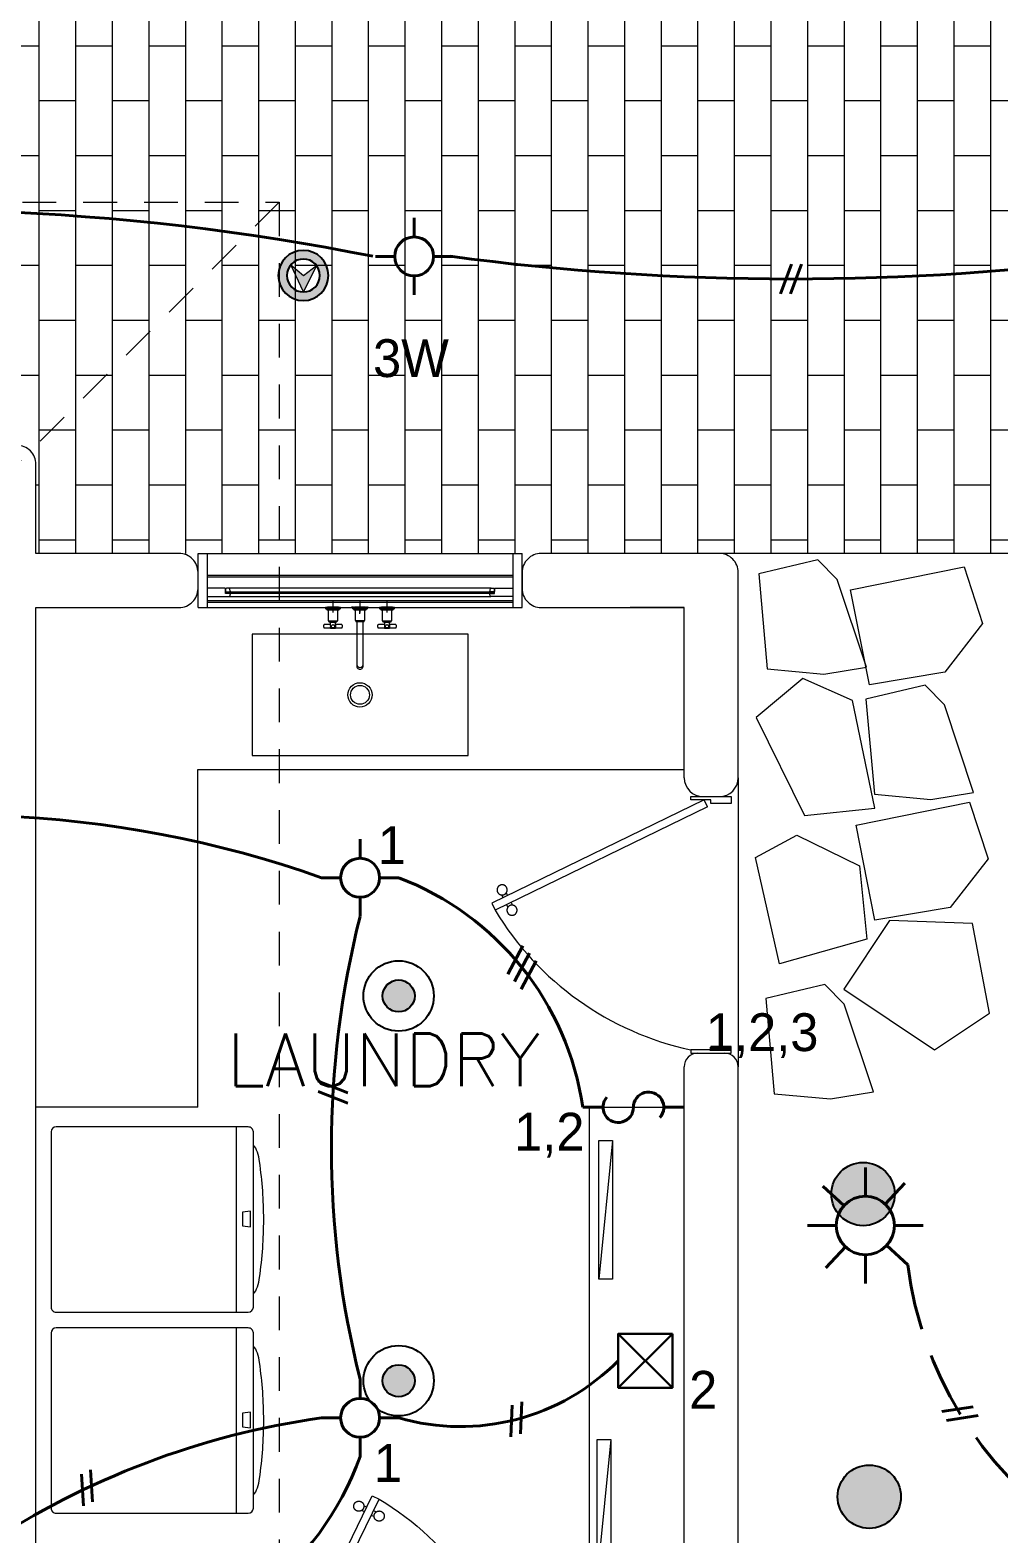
# Model space of a CAD drawing. Header units: metres. Extents: x 14 to 2416, y -346 to 476.
# Drawn here: x 35.93 to 39.52, y -88.26 to -82.69 of the extents above; entities that cross this region are included whole.
import ezdxf

# ---------------------------------------------------------------- set-up
doc = ezdxf.new("R2010")
doc.units = ezdxf.units.M
for name, pattern in [('0', [0]), ('CENTER2', [28.575, 19.05, -3.175, 3.175, -3.175]), ('CONTINUA', [0]), ('Dash Style-2', [0.694425, 0.48607, -0.208355]), ('HIDDEN2', [0.1875, 0.125, -0.0625])]:
    doc.linetypes.add(name, pattern=pattern)
doc.layers.get('0').update_dxf_attribs({"linetype": '0', "lineweight": 20})
for name, color, linetype, lineweight in [('A-ANNO-TEXT', 20, 'Continuous', 13), ('A-DOOR', 35, 'Continuous', 5), ('A-WALL', 250, 'Continuous', 20), ('baños', 251, 'Continuous', 0), ('calle', 254, 'Continuous', 0), ('cristales', 131, 'Continuous', 0), ('E Registro Electrico', 36, 'Continuous', 30), ('E Salida Interruptores', 22, 'Continuous', 40), ('E Salida Luces', 22, 'Continuous', 40), ('E Tuberia Emp Losa', 22, 'Continuous', 40), ('E Tuberia Emp Piso', 24, 'Dash Style-2', 40), ('MAVA', 1, 'Continuous', 15), ('MAVA -LUMINARIAS', 1, 'Continuous', 18), ('MOB FIJOS', 251, 'Continuous', 0), ('MOBILIARIOS', 252, 'Continuous', 0), ('piso', 253, 'Continuous', 0), ('textos', 7, 'Continuous', 0)]:
    doc.layers.add(name, color=color, linetype=linetype, lineweight=lineweight)
doc.layers.add('hatch piso', color=253, linetype='Continuous', lineweight=0, transparency=0.7)
doc.layers.add('MAVA LUM', color=1, linetype='Continuous')
doc.layers.add('MAVA Luminarias', color=1, linetype='Continuous')
doc.layers.add('Techos 1', color=7, linetype='HIDDEN2', lineweight=9, true_color=0x42391a)
doc.styles.add('CENTURY GOTHIC', font='GOTHIC.TTF')
doc.styles.add('DIMTEXT', font='dim.shx', dxfattribs={"width": 0.75})
doc.styles.get("Standard").update_dxf_attribs({"font": 'arial.ttf', "height": 0.1875})

# ---------------------------------------------------------------- blocks, each defined once
blk = doc.blocks.new('dl ip')
at = {"layer": 'MAVA', "true_color": 0xf8991e, "transparency": 33554687}
h = blk.add_hatch(color=30, dxfattribs=at)
h.dxf.hatch_style = 1
h.paths.add_polyline_path([(94.7574, -111.2088), (94.7109, -111.2482), (94.6624, -111.2113), (94.7109, -111.3092)])
at = {"layer": 'MAVA Luminarias', "linetype": 'Continuous', "true_color": 0xf8991e}
h = blk.add_hatch(color=30, dxfattribs=at)
h.paths.add_polyline_path([(94.618, -111.2482, 1), (94.8039, -111.2482, 1)])
h.paths.add_polyline_path([(94.7719, -111.2482, -1), (94.6499, -111.2482, -1)], flags=16)
at = {"layer": 'MAVA', "color": 30, "true_color": 0xf8991e}
for p, q in [((94.7109, -111.2482), (94.6624, -111.2113)), ((94.6624, -111.2113), (94.7109, -111.3092)), ((94.7109, -111.3092), (94.7574, -111.2088)), ((94.7574, -111.2088), (94.7109, -111.2482))]:
    blk.add_line(p, q, dxfattribs=at)
at = {"layer": 'MAVA Luminarias', "color": 30, "linetype": 'Continuous', "true_color": 0xf8991e}
for radius in [0.093, 0.061]:
    blk.add_circle((94.7109, -111.2482), radius, dxfattribs=at)
blk = doc.blocks.new('SUPERFICIAL')
at = {"layer": 'MAVA LUM'}
h = blk.add_hatch(color=256, dxfattribs=at)
h.dxf.hatch_style = 1
edge = h.paths.add_edge_path()
edge.add_arc((0.0008, 0.0016), 0.059, 0, 360)
for radius in [0.1303, 0.0593]:
    blk.add_circle((0.0008, 0.0016, 0), radius, dxfattribs=at)
at = {"ltscale": 1e-05, "style": 'DIMTEXT', "flags": 1}
blk.add_attdef('MULTIPLICADOR', (0.0928, 0.4687), '', height=0.15, dxfattribs=at)
blk = doc.blocks.new('A$Cd6acdfdc')
at = {"layer": 'MAVA Luminarias', "transparency": 33554687}
blk.add_hatch(color=2, dxfattribs=at).paths.add_polyline_path([(0, 0.079, 1), (0.158, 0.079, 1)])
at = {"layer": 'MAVA Luminarias', "color": 2, "transparency": 33554687}
blk.add_circle((0.079, 0.079), 0.079, dxfattribs=at)
blk = doc.blocks.new('undercounter')
at = {"layer": 'MAVA -LUMINARIAS', "lineweight": 0}
h = blk.add_hatch(dxfattribs=at)
h.set_pattern_fill('ANGLE', color=6)
h.set_pattern_definition([(0, (0, 0), (0, 6.985), [5.08, -1.905]), (90, (0, 0), (-6.985, 4e-16), [5.08, -1.905])])
h.paths.add_polyline_path([(19.338, 1.5834), (19.338, 1.5173), (20.0151, 1.5173)])
at = {"layer": 'MAVA -LUMINARIAS', "color": 6, "lineweight": 0}
blk.add_line((19.338, 1.5834), (20.0151, 1.5173), dxfattribs=at)
blk.add_lwpolyline([(19.338, 1.5834), (20.0151, 1.5834), (20.0151, 1.5173), (19.338, 1.5173)], close=True, dxfattribs=at)
blk = doc.blocks.new('bn29-63')
at = {"linetype": 'CENTER2'}
for p, q in [((-0.1, 0.02), (-0.1, -0.02)), ((-0.025, 0), (-0.031, 0)), ((0.02, 0), (-0.02, 0)), ((0, 0.025), (0, 0.0035)), ((0, 0.02), (0, -0.02)), ((0.025, 0), (0.031, 0)), ((0.1, 0.02), (0.1, -0.02)), ((-0.08, 0), (-0.12, 0)), ((0, -0.025), (0, -0.0035)), ((0.12, 0), (0.08, 0))]:
    blk.add_line(p, q, dxfattribs=at)
at = {"linetype": 'Continuous'}
for p, q in [((-0.0275, 0), (-0.0275, -0.0055)), ((0.0275, -0.0055), (0.0275, 0)), ((-0.1275, 0), (-0.0725, 0)), ((-0.1275, 0), (-0.1275, -0.0055)), ((-0.127, -0.006), (-0.073, -0.006)), ((-0.1225, -0.0065), (-0.1225, -0.0095)), ((-0.122, -0.01), (-0.078, -0.01)), ((-0.118, -0.01), (-0.118, -0.0505)), ((-0.1175, -0.051), (-0.0825, -0.051)), ((-0.1148, -0.051), (-0.1148, -0.0547)), ((-0.1144, -0.0552), (-0.0856, -0.0552)), ((-0.1098, -0.0554), (-0.0903, -0.0554)), ((-0.1098, -0.0554), (-0.1098, -0.0674)), ((-0.1089, -0.0552), (-0.1089, -0.0554)), ((-0.0911, -0.0554), (-0.0911, -0.0552)), ((-0.0903, -0.0675), (-0.0903, -0.0554)), ((-0.0851, -0.0547), (-0.0851, -0.051)), ((-0.082, -0.0505), (-0.082, -0.01)), ((-0.0775, -0.0095), (-0.0775, -0.0065)), ((-0.0725, -0.0055), (-0.0725, 0)), ((-0.0225, -0.007), (-0.0225, -0.0095)), ((-0.018, -0.011), (-0.018, -0.0495)), ((-0.015, -0.051), (-0.015, -0.0535)), ((-0.0115, -0.055), (-0.0115, -0.1745)), ((0.0115, -0.1745), (0.0115, -0.055)), ((0.015, -0.0535), (0.015, -0.051)), ((0.018, -0.0495), (0.018, -0.011)), ((0.0225, -0.0095), (0.0225, -0.007)), ((0.0725, 0), (0.1275, 0)), ((0.0725, 0), (0.0725, -0.0055)), ((0.073, -0.006), (0.127, -0.006)), ((0.0775, -0.0065), (0.0775, -0.0095)), ((0.078, -0.01), (0.122, -0.01)), ((0.082, -0.01), (0.082, -0.0505)), ((0.0825, -0.051), (0.1175, -0.051)), ((0.0851, -0.051), (0.0851, -0.0547)), ((0.0856, -0.0552), (0.1144, -0.0552)), ((0.0902, -0.0554), (0.1097, -0.0554)), ((0.0902, -0.0554), (0.0902, -0.0674)), ((0.0911, -0.0552), (0.0911, -0.0554)), ((0.1089, -0.0554), (0.1089, -0.0552)), ((0.1097, -0.0675), (0.1097, -0.0554)), ((0.1148, -0.0547), (0.1148, -0.051)), ((0.118, -0.0505), (0.118, -0.01)), ((0.1225, -0.0095), (0.1225, -0.0065)), ((0.1275, -0.0055), (0.1275, 0)), ((-0.1353, -0.0707), (-0.1353, -0.0709)), ((-0.1353, -0.0709), (-0.1353, -0.0711)), ((-0.1098, -0.0649), (-0.132, -0.0649)), ((-0.132, -0.0769), (-0.1098, -0.0769)), ((-0.1098, -0.0743), (-0.1098, -0.0779)), ((-0.1092, -0.0784), (-0.0908, -0.0784)), ((-0.068, -0.0649), (-0.0903, -0.0649)), ((-0.0903, -0.0779), (-0.0903, -0.0744)), ((-0.0903, -0.0769), (-0.068, -0.0769)), ((-0.0647, -0.0709), (-0.0647, -0.0708)), ((-0.0647, -0.0711), (-0.0647, -0.0709)), ((0.0647, -0.0707), (0.0647, -0.0709)), ((0.0647, -0.0709), (0.0647, -0.0711)), ((0.0902, -0.0649), (0.068, -0.0649)), ((0.068, -0.0769), (0.0902, -0.0769)), ((0.0902, -0.0743), (0.0902, -0.0779)), ((0.0908, -0.0784), (0.1092, -0.0784)), ((0.132, -0.0649), (0.1097, -0.0649)), ((0.1097, -0.0779), (0.1097, -0.0744)), ((0.1097, -0.0769), (0.132, -0.0769)), ((0.1353, -0.0709), (0.1353, -0.0708)), ((0.1353, -0.0711), (0.1353, -0.0709)), ((-0.0116, -0.2129), (-0.0116, -0.2196)), ((-0.0115, -0.1745), (-0.0115, -0.2108)), ((-0.0115, -0.2108), (-0.0115, -0.2129)), ((0.0115, -0.2108), (0.0115, -0.1745)), ((0.0115, -0.2129), (0.0115, -0.2108)), ((0.0116, -0.2196), (0.0116, -0.2129))]:
    blk.add_line(p, q, dxfattribs=at)
for centre in [(-0.1, -0.0709), (0.1, -0.0709)]:
    blk.add_circle(centre, 0.006, dxfattribs=at)
for centre, radius, start, end in [((-0.127, -0.0055), 0.0005, 180, 270), ((-0.123, -0.0065), 0.0005, 0, 90), ((-0.122, -0.0095), 0.0005, 180, 270), ((-0.1175, -0.0505), 0.0005, 180, 270), ((-0.1144, -0.0547), 0.0005, 180, 270), ((-0.0856, -0.0547), 0.0005, 270, 0), ((-0.0825, -0.0505), 0.0005, 270, 0), ((-0.078, -0.0095), 0.0005, 270, 0), ((-0.077, -0.0065), 0.0005, 90, 180), ((-0.073, -0.0055), 0.0005, 270, 0), ((-0.027, -0.0055), 0.000484, 180.5909, 257.2082), ((-0.0118, 2.0449), 2.0509, 269.6737, 270.0229), ((-0.0235, -0.007), 0.000994, 359.9015, 76.9051), ((-0.019, -0.011), 0.000956, 357.6447, 77.7093), ((-0.0175, -0.0495), 0.000478, 178.2673, 257.1382), ((-0.016, -0.051), 0.000959, 357.75, 77.9919), ((-0.0125, -0.055), 0.000979, 359.4823, 72.3164), ((0.0125, -0.055), 0.000994, 107.8916, 180.1174), ((0.0145, -0.0535), 0.000492, 288.0948, 0.3106), ((0.016, -0.051), 0.000997, 103.3628, 180.0254), ((0.0175, -0.0495), 0.000475, 305.7664, 0.8101), ((0.019, -0.011), 0.000999, 105.4862, 180.0003), ((0.022, -0.0095), 0.000468, 302.2695, 1.2177), ((0.0235, -0.007), 0.000969, 105.515, 182.3446), ((0.073, -0.0055), 0.0005, 180, 270), ((0.077, -0.0065), 0.0005, 0, 90), ((0.078, -0.0095), 0.0005, 180, 270), ((0.0825, -0.0505), 0.0005, 180, 270), ((0.0856, -0.0547), 0.0005, 180, 270), ((0.1144, -0.0547), 0.0005, 270, 0), ((0.1175, -0.0505), 0.0005, 270, 0), ((0.122, -0.0095), 0.0005, 270, 0), ((0.123, -0.0065), 0.0005, 90, 180), ((0.127, -0.0055), 0.0005, 270, 0), ((-0.1092, -0.0779), 0.0005, 180, 270), ((-0.0908, -0.0779), 0.0005, 270, 0), ((0.0908, -0.0779), 0.0005, 180, 270), ((0.1092, -0.0779), 0.0005, 270, 0), ((0, -0.2181), 0.0121, 213.9793, 325.1602)]:
    blk.add_arc(centre, radius, start, end, dxfattribs=at)
for centre, major_axis, ratio, start_param, end_param in [((0, 0), (0.0275, 0), 0.000034, 2.667121, 6.283185), ((0, 0), (0.0259, 0), 0.000034, 2.815846, 6.283185), ((0, 0), (0.0275, 0), 0.000034, 0, 0.47639), ((0, 0), (0.0259, 0), 0.000034, 0, 0.327867), ((0, -0.006), (0.027, 0), 0.000034, 3.141456, 6.282925), ((0, -0.01), (0.022, 0), 0.000034, 3.142066, 6.283185), ((0, -0.05), (0.0175, 0), 0.000034, 2.696758, 6.283185), ((0, -0.054), (0.0145, 0), 0.000034, 3.141569, 6.283185), ((0, -0.05), (0.0175, 0), 0.000034, 0, 0.440577), ((0, -0.2129), (0.0116, 0), 0.906322, 3.141593, 6.283185), ((0, -0.2196), (0.0116, 0), 0.906322, 3.141593, 3.655143), ((0, -0.2129), (0.0115, 0), 0.906322, 3.141593, 6.283185), ((0, -0.2196), (0.0116, 0), 0.906322, 5.752494, 6.283185)]:
    blk.add_ellipse(centre, major_axis=major_axis, ratio=ratio, start_param=start_param, end_param=end_param, dxfattribs=at)
for points, knots in [([(-0.0225, -0.0095), (-0.0225, -0.0095), (-0.0225, -0.0096), (-0.0225, -0.0097), (-0.0224, -0.0098), (-0.0223, -0.0099), (-0.0222, -0.01), (-0.0222, -0.01), (-0.0221, -0.01)], [0, 0, 0, 0, 0.042757, 0.325645, 0.547786, 0.733379, 0.889807, 1, 1, 1, 1]), ([(-0.015, -0.0535), (-0.015, -0.0535), (-0.015, -0.0536), (-0.015, -0.0537), (-0.0149, -0.0538), (-0.0148, -0.0539), (-0.0147, -0.054), (-0.0146, -0.054), (-0.0146, -0.054), (-0.0146, -0.054)], [0, 0, 0, 0, 0.071045, 0.33477, 0.544053, 0.719742, 0.867475, 0.987287, 1, 1, 1, 1]), ([(0.0271, -0.006), (0.0272, -0.006), (0.0272, -0.0059), (0.0274, -0.0058), (0.0275, -0.0057), (0.0275, -0.0056), (0.0275, -0.0055), (0.0275, -0.0055)], [0, 0, 0, 0, 0.168578, 0.402971, 0.679997, 0.948361, 1, 1, 1, 1]), ([(-0.1321, -0.0649), (-0.1321, -0.0649), (-0.1324, -0.0649), (-0.1329, -0.0651), (-0.1335, -0.0655), (-0.134, -0.066), (-0.1344, -0.0668), (-0.1348, -0.0677), (-0.1351, -0.0687), (-0.1353, -0.0697), (-0.1353, -0.0704), (-0.1353, -0.0707)], [0, 0, 0, 0, 0.045604, 0.158159, 0.271631, 0.39062, 0.514613, 0.640295, 0.76551, 0.890129, 1, 1, 1, 1]), ([(-0.1353, -0.0711), (-0.1353, -0.0712), (-0.1353, -0.0717), (-0.1352, -0.0726), (-0.135, -0.0736), (-0.1346, -0.0746), (-0.1342, -0.0754), (-0.1337, -0.0761), (-0.1332, -0.0766), (-0.1326, -0.0769), (-0.1322, -0.0769), (-0.1321, -0.0769)], [0, 0, 0, 0, 0.048847, 0.173034, 0.297636, 0.422848, 0.549037, 0.676469, 0.804317, 0.914337, 1, 1, 1, 1]), ([(-0.1098, -0.0674), (-0.1098, -0.0678), (-0.1097, -0.0681), (-0.1097, -0.0693), (-0.1097, -0.0701), (-0.1097, -0.0722), (-0.1098, -0.0734), (-0.1098, -0.0743)], [0.4022822, 0.4022822, 0.4022822, 0.4022822, 0.4375, 0.4375, 0.5, 0.5, 0.5975436, 0.5975436, 0.5975436, 0.5975436]), ([(-0.0903, -0.0675), (-0.0903, -0.0678), (-0.0903, -0.0682), (-0.0903, -0.0693), (-0.0903, -0.0701), (-0.0903, -0.0709)], [0.90411341, 0.90411341, 0.90411341, 0.90411341, 0.9375, 0.9375, 1, 1, 1, 1]), ([(-0.0647, -0.0708), (-0.0647, -0.0706), (-0.0647, -0.0701), (-0.0648, -0.0692), (-0.065, -0.0682), (-0.0654, -0.0672), (-0.0658, -0.0664), (-0.0663, -0.0657), (-0.0668, -0.0652), (-0.0674, -0.0649), (-0.0678, -0.0649), (-0.0679, -0.0649)], [0, 0, 0, 0, 0.048847, 0.173034, 0.297636, 0.422848, 0.549037, 0.676469, 0.804317, 0.914337, 1, 1, 1, 1]), ([(-0.0679, -0.0769), (-0.0679, -0.0769), (-0.0676, -0.0769), (-0.0671, -0.0767), (-0.0665, -0.0763), (-0.066, -0.0758), (-0.0656, -0.075), (-0.0652, -0.0742), (-0.0649, -0.0731), (-0.0647, -0.0721), (-0.0647, -0.0714), (-0.0647, -0.0711)], [0, 0, 0, 0, 0.045604, 0.158159, 0.271631, 0.39062, 0.514613, 0.640295, 0.76551, 0.890129, 1, 1, 1, 1]), ([(0.0679, -0.0649), (0.0679, -0.0649), (0.0676, -0.0649), (0.0671, -0.0651), (0.0665, -0.0655), (0.066, -0.066), (0.0656, -0.0668), (0.0652, -0.0677), (0.0649, -0.0687), (0.0647, -0.0697), (0.0647, -0.0704), (0.0647, -0.0707)], [0, 0, 0, 0, 0.045604, 0.158159, 0.271631, 0.39062, 0.514613, 0.640295, 0.76551, 0.890129, 1, 1, 1, 1]), ([(0.0647, -0.0711), (0.0647, -0.0712), (0.0647, -0.0717), (0.0648, -0.0726), (0.065, -0.0736), (0.0654, -0.0746), (0.0658, -0.0754), (0.0663, -0.0761), (0.0668, -0.0766), (0.0674, -0.0769), (0.0678, -0.0769), (0.0679, -0.0769)], [0, 0, 0, 0, 0.048847, 0.173034, 0.297636, 0.422848, 0.549037, 0.676469, 0.804317, 0.914337, 1, 1, 1, 1]), ([(0.0902, -0.0674), (0.0902, -0.0678), (0.0903, -0.0681), (0.0903, -0.0693), (0.0903, -0.0701), (0.0903, -0.0722), (0.0902, -0.0734), (0.0902, -0.0743)], [0.4022822, 0.4022822, 0.4022822, 0.4022822, 0.4375, 0.4375, 0.5, 0.5, 0.5975436, 0.5975436, 0.5975436, 0.5975436]), ([(0.1097, -0.0675), (0.1097, -0.0678), (0.1097, -0.0682), (0.1097, -0.0693), (0.1097, -0.0701), (0.1097, -0.0709)], [0.90411341, 0.90411341, 0.90411341, 0.90411341, 0.9375, 0.9375, 1, 1, 1, 1]), ([(0.1353, -0.0708), (0.1353, -0.0706), (0.1353, -0.0701), (0.1352, -0.0692), (0.135, -0.0682), (0.1346, -0.0672), (0.1342, -0.0664), (0.1337, -0.0657), (0.1332, -0.0652), (0.1326, -0.0649), (0.1322, -0.0649), (0.1321, -0.0649)], [0, 0, 0, 0, 0.048847, 0.173034, 0.297636, 0.422848, 0.549037, 0.676469, 0.804317, 0.914337, 1, 1, 1, 1]), ([(0.1321, -0.0769), (0.1321, -0.0769), (0.1324, -0.0769), (0.1329, -0.0767), (0.1335, -0.0763), (0.134, -0.0758), (0.1344, -0.075), (0.1348, -0.0742), (0.1351, -0.0731), (0.1353, -0.0721), (0.1353, -0.0714), (0.1353, -0.0711)], [0, 0, 0, 0, 0.045604, 0.158159, 0.271631, 0.39062, 0.514613, 0.640295, 0.76551, 0.890129, 1, 1, 1, 1])]:
    blk.add_open_spline(points, degree=3, knots=knots, dxfattribs=at)
for points in [[(-0.0903, -0.0709), (-0.0903, -0.0722), (-0.0903, -0.0734), (-0.0903, -0.0744)], [(0.1097, -0.0709), (0.1097, -0.0722), (0.1097, -0.0734), (0.1097, -0.0744)]]:
    blk.add_open_spline(points, degree=3, dxfattribs=at)
blk = doc.blocks.new('puerta 1.00')
at = {"layer": 'A-DOOR'}
for p, q in [((-0.15, -0.0125), (-0.9369, -0.3949)), ((-0.1376, -0.038), (-0.9245, -0.4204)), ((-0.1376, -0.038), (-0.15, -0.0125)), ((-0.8946, -0.3743), (-0.8996, -0.3641)), ((-0.8777, -0.3661), (-0.8826, -0.3559)), ((-0.9369, -0.3949), (-0.9245, -0.4204)), ((-0.8822, -0.3998), (-0.8772, -0.4101)), ((-0.8653, -0.3916), (-0.8603, -0.4018))]:
    blk.add_line(p, q, dxfattribs=at)
for points in [[(-0.05, 0), (-0.05, -0.025), (-0.125, -0.025), (-0.125, -0.0125), (-0.2, -0.0125), (-0.2, 0), (-0.05, 0)], [(-0.05, -0.95), (-0.05, -0.925), (-0.125, -0.925), (-0.125, -0.9375), (-0.2, -0.9375), (-0.2, -0.95), (-0.05, -0.95)]]:
    blk.add_lwpolyline(points, dxfattribs=at)
blk.add_arc((0.0366, 0.1602), 1.1229, 211.1336, 257.8343, dxfattribs=at)
for points in [[(-0.8982, -0.3642), (-0.9033, -0.3642), (-0.912, -0.3591), (-0.917, -0.3504), (-0.917, -0.3403), (-0.912, -0.3316), (-0.9033, -0.3265), (-0.8932, -0.3265), (-0.8844, -0.3316), (-0.8794, -0.3403), (-0.8794, -0.3504), (-0.8844, -0.3591), (-0.8932, -0.3642), (-0.8982, -0.3642)], [(-0.8617, -0.4394), (-0.8667, -0.4394), (-0.8754, -0.4344), (-0.8805, -0.4256), (-0.8805, -0.4156), (-0.8754, -0.4068), (-0.8667, -0.4018), (-0.8566, -0.4018), (-0.8479, -0.4068), (-0.8428, -0.4156), (-0.8428, -0.4257), (-0.8479, -0.4344), (-0.8566, -0.4394), (-0.8617, -0.4394)]]:
    blk.add_open_spline(points, degree=2, dxfattribs=at)
blk = doc.blocks.new('PL BASE 1N NASAS 09')
at = {"layer": 'A-DOOR'}
for p, q in [((-113.8311, -49.2497), (-112.6311, -49.2497)), ((-113.8311, -49.4497), (-113.8311, -49.2497)), ((-113.7971, -49.2497), (-113.7971, -49.4497)), ((-112.6651, -49.2497), (-112.6651, -49.4497)), ((-112.6311, -49.4497), (-112.6311, -49.2497)), ((-113.7971, -49.3297), (-112.6651, -49.3297)), ((-112.7463, -49.3777), (-113.7158, -49.3777)), ((-113.7956, -49.3787), (-113.7971, -49.3802)), ((-113.7971, -49.3802), (-113.7971, -49.4072)), ((-113.7971, -49.4072), (-113.7956, -49.4087)), ((-113.7971, -49.4297), (-112.6651, -49.4297)), ((-113.7306, -49.3787), (-113.7956, -49.3787)), ((-113.7956, -49.4087), (-113.7149, -49.4087)), ((-113.7291, -49.3802), (-113.7306, -49.3787)), ((-113.7291, -49.3977), (-113.7291, -49.3802)), ((-113.7291, -49.3947), (-113.7241, -49.3947)), ((-113.7291, -49.3947), (-113.7241, -49.3947)), ((-113.7116, -49.3977), (-113.7291, -49.3977)), ((-113.7241, -49.3967), (-113.7181, -49.3927)), ((-113.7241, -49.3927), (-113.7181, -49.3967)), ((-113.7149, -49.4087), (-113.7131, -49.4073)), ((-113.7149, -49.4087), (-112.7472, -49.4087)), ((-113.7131, -49.4073), (-113.7111, -49.3992)), ((-113.7111, -49.3982), (-113.7116, -49.3977)), ((-113.7111, -49.3992), (-113.7111, -49.3982)), ((-112.7511, -49.3982), (-112.7506, -49.3977)), ((-112.7511, -49.3992), (-112.7511, -49.3982)), ((-112.7491, -49.4073), (-112.7511, -49.3992)), ((-112.7506, -49.3977), (-112.7331, -49.3977)), ((-112.7472, -49.4087), (-112.7491, -49.4073)), ((-112.6666, -49.4087), (-112.7472, -49.4087)), ((-112.7381, -49.3967), (-112.7441, -49.3927)), ((-112.7381, -49.3927), (-112.7441, -49.3967)), ((-112.7331, -49.3947), (-112.7381, -49.3947)), ((-112.7331, -49.3947), (-112.7381, -49.3947)), ((-112.7331, -49.3802), (-112.7316, -49.3787)), ((-112.7331, -49.3977), (-112.7331, -49.3802)), ((-112.7316, -49.3787), (-112.6666, -49.3787)), ((-112.6651, -49.3802), (-112.6666, -49.3787)), ((-112.6651, -49.4072), (-112.6666, -49.4087)), ((-112.6651, -49.3802), (-112.6651, -49.4072)), ((-113.8311, -49.4497), (-112.6311, -49.4497))]:
    blk.add_line(p, q, dxfattribs=at)
at = {"layer": 'A-DOOR', "color": 8}
for p, q in [((-113.7971, -49.3357), (-112.6651, -49.3357)), ((-113.7971, -49.4237), (-112.6651, -49.4237))]:
    blk.add_line(p, q, dxfattribs=at)
at = {"layer": 'A-DOOR'}
for points in [[(-113.7269, -49.3792, -0.341999), (-113.7289, -49.3807), (-113.7291, -49.3811), (-113.7291, -49.3907), (-113.7281, -49.3917), (-113.7111, -49.3917), (-113.7111, -49.3912), (-113.7144, -49.3788, 0.339454), (-113.7158, -49.3777), (-113.725, -49.3777, 0.341999)], [(-112.7352, -49.3792, 0.341999), (-112.7333, -49.3807), (-112.7331, -49.3811), (-112.7331, -49.3907), (-112.7341, -49.3917), (-112.7511, -49.3917), (-112.7511, -49.3912), (-112.7478, -49.3788, -0.339454), (-112.7463, -49.3777), (-112.7372, -49.3777, -0.341999)]]:
    blk.add_lwpolyline(points, format="xyb", close=True, dxfattribs=at)
for points in [[(-113.7291, -49.3947), (-113.7241, -49.3947), (-113.7241, -49.3947), (-113.7291, -49.3947)], [(-113.7241, -49.3967), (-113.7181, -49.3967), (-113.7181, -49.3927), (-113.7241, -49.3927)], [(-113.7241, -49.3967), (-112.7381, -49.3967), (-112.7381, -49.3927), (-113.7241, -49.3927)], [(-113.7116, -49.3927), (-113.7236, -49.3927), (-113.7236, -49.3917), (-113.7116, -49.3917)], [(-113.7116, -49.3977), (-113.7236, -49.3977), (-113.7236, -49.3967), (-113.7116, -49.3967)], [(-113.7181, -49.3967), (-113.7131, -49.3967), (-113.7131, -49.3927), (-113.7181, -49.3927)], [(-112.7506, -49.3927), (-112.7386, -49.3927), (-112.7386, -49.3917), (-112.7506, -49.3917)], [(-112.7506, -49.3977), (-112.7386, -49.3977), (-112.7386, -49.3967), (-112.7506, -49.3967)], [(-112.7441, -49.3967), (-112.7491, -49.3967), (-112.7491, -49.3927), (-112.7441, -49.3927)], [(-112.7381, -49.3967), (-112.7441, -49.3967), (-112.7441, -49.3927), (-112.7381, -49.3927)], [(-112.7331, -49.3947), (-112.7381, -49.3947), (-112.7381, -49.3947), (-112.7331, -49.3947)]]:
    blk.add_lwpolyline(points, close=True, dxfattribs=at)
at = {"layer": 'A-DOOR', "color": 7}
blk.add_lwpolyline([(-113.7241, -49.3927), (-112.7381, -49.3927), (-112.7381, -49.3967), (-113.7241, -49.3967)], close=True, dxfattribs=at)
at = {"layer": 'A-WALL'}
for p, q in [((-112.0311, -49.4497), (-112.2311, -49.4497)), ((-112.0311, -50.0797), (-112.0311, -49.4497)), ((-111.9611, -50.1497), (-111.9011, -50.1497)), ((-111.9811, -51.0997), (-111.8811, -51.0997)), ((-112.0311, -53.4497), (-112.0311, -51.1497)), ((-111.8311, -53.5797), (-111.8311, -51.1497))]:
    blk.add_line(p, q, dxfattribs=at)
for points in [[(-114.4311, -49.2497), (-114.4311, -48.9197, 0.414214), (-114.5011, -48.8497), (-114.6811, -48.8497)], [(-114.4311, -53.4497), (-114.4311, -49.4497), (-113.9011, -49.4497, 0.414214), (-113.8311, -49.3797), (-113.8311, -49.3197, 0.414214), (-113.9011, -49.2497), (-114.4311, -49.2497)], [(-111.8311, -50.0797), (-111.8311, -49.3197, 0.414214), (-111.9011, -49.2497), (-112.5611, -49.2497, 0.414214), (-112.6311, -49.3197), (-112.6311, -49.3797, 0.414214), (-112.5611, -49.4497), (-112.0311, -49.4497)]]:
    blk.add_lwpolyline(points, format="xyb", dxfattribs=at)
blk.add_lwpolyline([(-112.0311, -53.4497), (-112.0311, -51.8162)], dxfattribs=at)
for centre, radius, start, end in [((-111.9611, -50.0797), 0.07, 180, 270), ((-111.9011, -50.0797), 0.07, 270, 0), ((-111.9811, -51.1497), 0.05, 90, 180), ((-111.8811, -51.1497), 0.05, 360, 90)]:
    blk.add_arc(centre, radius, start, end, dxfattribs=at)
at = {"layer": 'cristales', "const_width": 0.004}
blk.add_lwpolyline([(-113.7131, -49.3947), (-112.7491, -49.3947)], dxfattribs=at)
at = {"layer": 'MOB FIJOS', "ltscale": 0.01}
blk.add_lwpolyline([(-112.8311, -49.5481), (-113.6311, -49.5481), (-113.6311, -49.9981), (-112.8311, -49.9981)], close=True, dxfattribs=at)
for major_axis in [(-0.0318, -0.0318), (-0.0247, -0.0247)]:
    blk.add_ellipse((-113.2315, -49.7731), major_axis=major_axis, ratio=1, start_param=2.356194489560823, end_param=8.639379796740409, dxfattribs=at)
at = {"layer": 'MOBILIARIOS'}
for p, q in [((-113.8315, -51.2997), (-114.4315, -51.2997)), ((-112.3815, -53.4497), (-112.3815, -51.2997)), ((-112.3815, -51.2997), (-112.0315, -51.2997))]:
    blk.add_line(p, q, dxfattribs=at)
blk.add_lwpolyline([(-113.8315, -51.2997), (-113.8315, -50.0497), (-112.0315, -50.0497)], dxfattribs=at)
at = {"layer": 'piso'}
for p, q in [((-106.3611, -49.2497), (-111.9011, -49.2497)), ((-111.8311, -50.0797), (-111.8311, -51.1497))]:
    blk.add_line(p, q, dxfattribs=at)
at = {"layer": 'Techos 1'}
for p, q in [((-113.5311, -47.9497), (-117.6311, -52.0497)), ((-114.9311, -47.9497), (-113.5311, -47.9497)), ((-113.5311, -47.9497), (-113.5311, -56.1497))]:
    blk.add_line(p, q, dxfattribs=at)
at = {"layer": 'A-DOOR'}
blk.add_blockref('puerta 1.00', (-111.807, -50.1497), dxfattribs=at)
at = {"layer": 'A-DOOR', "xscale": -1, "rotation": 90}
blk.add_blockref('puerta 1.00', (-113.5811, -53.6747), dxfattribs=at)
at = {"layer": 'MOB FIJOS', "ltscale": 0.01}
blk.add_blockref('bn29-63', (-113.2315, -49.4481), dxfattribs=at)
at = {"layer": 'textos', "insert": (-113.8585, -51.2219), "char_height": 0.195, "width": 3.404877, "attachment_point": 7}
blk.add_mtext('{\\Fromans|c0; LAUNDRY}', dxfattribs=at)
blk = doc.blocks.new('cl02b-planta')
blk.add_lwpolyline([(1.0729, 0.6704), (0.3871, 0.6704)])
blk.add_lwpolyline([(0.7026, 0.6181), (0.7608, 0.6181), (0.757, 0.6473), (0.7064, 0.6473)], close=True)
for centre, start, end in [((0.4058, 1.3378), 90, 180), ((1.0541, 1.3378), 0, 90), ((0.4058, 0.626), 180, 270), ((1.0541, 0.626), 270, 360)]:
    blk.add_arc(centre, 0.0187, start, end)
for points in [[(0.3871, 1.3378), (0.3871, 1.1005), (0.3871, 0.8633), (0.3871, 0.626)], [(1.0541, 1.3565), (0.838, 1.3565), (0.6219, 1.3565), (0.4058, 1.3565)], [(1.0729, 0.626), (1.0729, 0.8633), (1.0729, 1.1005), (1.0729, 1.3378)], [(0.4058, 0.6072), (0.4221, 0.6072), (0.4385, 0.6072), (0.4549, 0.6072)]]:
    blk.add_open_spline(points, degree=3)
for points, knots in [([(0.4549, 0.6072), (0.6383, 0.6072), (0.8216, 0.6072), (1.005, 0.6072), (1.0214, 0.6072), (1.0378, 0.6072), (1.0541, 0.6072)], [-3.008028, -3.008028, -3.008028, -3.008028, -1.202999, -1.202999, -1.202999, -1.041988, -1.041988, -1.041988, -1.041988]), ([(0.4549, 0.6072), (0.4673, 0.5945), (0.4923, 0.5878), (0.5896, 0.5738), (0.6583, 0.5691), (0.73, 0.5691)], [-2.130599, -2.130599, -2.130599, -2.130599, -1.882644, -1.882644, -1.083277, -1.083277, -1.083277, -1.083277]), ([(0.73, 0.5691), (0.8016, 0.5691), (0.8703, 0.5738), (0.9676, 0.5878), (0.9926, 0.5945), (1.005, 0.6072)], [-1.083277, -1.083277, -1.083277, -1.083277, -0.28391, -0.28391, -0.035954, -0.035954, -0.035954, -0.035954])]:
    blk.add_open_spline(points, degree=3, knots=knots)
blk = doc.blocks.new('PL MUEBLES 1N NASAS 09')
at = {"layer": 'hatch piso'}
h = blk.add_hatch(dxfattribs=at)
h.set_pattern_fill('AR-BRSTD', color=256, scale=0.002, angle=-90)
h.set_pattern_definition([(270, (-8.74588, 232.01007), (0.1354836, -2e-17), []), (0, (-8.74588, 232.01007), (0.1354836, 0.2032), [0.1354836, -0.1354836])])
edge = h.paths.add_edge_path()
edge.add_line((62.3305, 47.1481), (63.2305, 47.1481))
edge.add_line((63.2305, 47.1481), (63.2305, 48.4481))
edge.add_line((63.2305, 48.4481), (56.5331, 48.4481))
edge.add_line((56.5331, 48.4481), (56.5331, 48.2731))
edge.add_line((56.5331, 48.2731), (56.3831, 48.2731))
edge.add_line((56.3831, 48.2731), (56.3831, 48.4536))
edge.add_line((56.3831, 48.4536), (54.5879, 48.4536))
edge.add_line((54.5879, 48.4536), (54.5879, 46.9481))
edge.add_line((54.5879, 46.9481), (55.8257, 46.9481))
edge.add_arc((55.8755, 46.9973), 0.07, 180, 224.6727, ccw=False)
edge.add_line((55.8055, 46.9973), (55.8055, 47.1073))
edge.add_arc((55.8755, 47.1073), 0.07, 90, 180, ccw=False)
edge.add_line((55.8755, 47.1773), (55.9855, 47.1773))
edge.add_arc((55.9855, 47.1073), 0.07, 0, 90, ccw=False)
edge.add_line((56.0555, 47.1073), (56.0555, 46.9973))
edge.add_arc((55.9855, 46.9973), 0.07, -44.6727, 0, ccw=False)
edge.add_line((56.0353, 46.9481), (59.0257, 46.9481))
edge.add_arc((59.0755, 46.9973), 0.07, 180, 224.6728, ccw=False)
edge.add_line((59.0055, 46.9973), (59.0055, 47.1073))
edge.add_arc((59.0755, 47.1073), 0.07, 90, 180, ccw=False)
edge.add_line((59.0755, 47.1773), (59.1855, 47.1773))
edge.add_arc((59.1855, 47.1073), 0.07, 0, 90, ccw=False)
edge.add_line((59.2555, 47.1073), (59.2555, 46.9973))
edge.add_arc((59.1855, 46.9973), 0.07, -90, 0, ccw=False)
edge.add_line((59.1855, 46.9273), (59.0755, 46.9273))
edge.add_arc((59.0755, 46.9973), 0.07, 229.9948, 270, ccw=False)
edge.add_line((59.0305, 46.9437), (59.0305, 44.972))
edge.add_arc((59.0755, 44.9184), 0.07, 90, 130.0052, ccw=False)
edge.add_line((59.0755, 44.9884), (59.1855, 44.9884))
edge.add_arc((59.1855, 44.9184), 0.07, 0, 90, ccw=False)
edge.add_line((59.2555, 44.9184), (59.2555, 44.8084))
edge.add_arc((59.1855, 44.8084), 0.07, -90, 0, ccw=False)
edge.add_line((59.1855, 44.7384), (59.0755, 44.7384))
edge.add_arc((59.0755, 44.8084), 0.07, 229.9948, 270, ccw=False)
edge.add_line((59.0305, 44.7548), (59.0305, 41.172))
edge.add_arc((59.0755, 41.1184), 0.07, 90, 130.0052, ccw=False)
edge.add_line((59.0755, 41.1884), (59.1855, 41.1884))
edge.add_arc((59.1855, 41.1184), 0.07, 0, 90, ccw=False)
edge.add_line((59.2555, 41.1184), (59.2555, 41.0084))
edge.add_arc((59.1855, 41.0084), 0.07, -90, 0, ccw=False)
edge.add_line((59.1855, 40.9384), (59.0755, 40.9384))
edge.add_arc((59.0755, 41.0084), 0.07, 180, 270, ccw=False)
edge.add_line((59.0055, 41.0084), (59.0055, 41.1184))
edge.add_arc((59.0755, 41.1184), 0.07, 149.8481, 180, ccw=False)
edge.add_line((59.0149, 41.1535), (56.0391, 41.1535))
edge.add_arc((55.9855, 41.1085), 0.07, 0, 40.0052, ccw=False)
edge.add_line((56.0555, 41.1085), (56.0555, 40.9985))
edge.add_arc((55.9855, 40.9985), 0.07, -90, 0, ccw=False)
edge.add_line((55.9855, 40.9285), (55.8755, 40.9285))
edge.add_arc((55.8755, 40.9985), 0.07, 180, 270, ccw=False)
edge.add_line((55.8055, 40.9985), (55.8055, 41.1085))
edge.add_arc((55.8755, 41.1085), 0.07, 139.9948, 180, ccw=False)
edge.add_line((55.8219, 41.1535), (50.4363, 41.1535))
edge.add_arc((50.3827, 41.1085), 0.07, 0, 40.0052, ccw=False)
edge.add_line((50.4527, 41.1085), (50.4527, 40.9985))
edge.add_arc((50.3827, 40.9985), 0.07, -90, 0, ccw=False)
edge.add_line((50.3827, 40.9285), (50.2727, 40.9285))
edge.add_arc((50.2727, 40.9985), 0.07, 180, 270, ccw=False)
edge.add_line((50.2027, 40.9985), (50.2027, 41.1085))
edge.add_arc((50.2727, 41.1085), 0.07, 139.9948, 180, ccw=False)
edge.add_line((50.2191, 41.1535), (46.4305, 41.1535))
edge.add_line((46.4305, 41.1535), (46.4305, 40.9535))
edge.add_line((46.4305, 40.9535), (44.3305, 40.9535))
edge.add_line((44.3305, 40.9535), (44.3305, 39.3536))
edge.add_line((44.3305, 39.3536), (47.8305, 39.3536))
edge.add_line((47.8305, 39.3536), (47.8305, 38.9536))
edge.add_line((47.8305, 38.9536), (62.3305, 38.9536))
edge.add_line((62.3305, 38.9536), (62.3305, 47.1481))
at = {"layer": 'baños'}
blk.add_blockref('PL BASE 1N NASAS 09', (162.2615, 88.2033), dxfattribs=at)
at = {"layer": 'MOBILIARIOS', "rotation": 89.99999999999999}
for p in [(49.2426, 35.7581), (49.2426, 35.014)]:
    blk.add_blockref('cl02b-planta', p, dxfattribs=at)
blk = doc.blocks.new('A$Cbef68299')
blk.add_blockref('PL MUEBLES 1N NASAS 09', (-30.7659, -32.0535))
blk = doc.blocks.new('A$Cc5be7df0')
at = {"layer": 'calle'}
for points in [[(24.2887, 23.8167), (24.1803, 24.141), (24.1088, 24.2136), (23.8899, 24.1614), (23.9216, 23.8095), (24.1302, 23.7901)], [(24.7185, 23.9774), (24.5785, 23.798), (24.2995, 23.7512), (24.2295, 24.1028), (24.6499, 24.1875)], [(24.3202, 23.294), (24.2368, 23.6934), (24.0536, 23.7737), (23.8797, 23.6296), (24.0598, 23.2672)], [(24.6855, 23.3527), (24.5771, 23.677), (24.5055, 23.7496), (24.2867, 23.6975), (24.3184, 23.3456), (24.527, 23.3261)], [(24.7391, 23.1062), (24.5991, 22.9267), (24.3201, 22.88), (24.2501, 23.2316), (24.6705, 23.3163)], [(24.2894, 22.8097), (23.9662, 22.7183), (23.8783, 23.1114), (24.0314, 23.1938), (24.2629, 23.0806)], [(24.3741, 22.8785), (24.2043, 22.6238), (24.5407, 22.3996), (24.7443, 22.5353), (24.6811, 22.8677)], [(24.3145, 22.2444), (24.2061, 22.5686), (24.1345, 22.6413), (23.9157, 22.5891), (23.9474, 22.2372), (24.156, 22.2178)]]:
    blk.add_lwpolyline(points, close=True, dxfattribs=at)
at = {"layer": 'piso'}
blk.add_line((23.8139, 23.3425), (23.8139, 22.3925), dxfattribs=at)
at = {"layer": 'A-ANNO-TEXT'}
blk.add_blockref('A$Cbef68299', (4.1493, 17.337), dxfattribs=at)
blk = doc.blocks.new('*U507')
at = {"layer": 'E Salida Luces', "linetype": 'Continuous'}
for p, q in [((0, 0.358), (0, 0.181)), ((-0.358, 0.001), (-0.18, 0.001)), ((0.18, 0.001), (0.358, 0.001)), ((0, -0.179), (0, -0.357))]:
    blk.add_line(p, q, dxfattribs=at)
blk.add_circle((0, 0.001), 0.18, dxfattribs=at)
blk = doc.blocks.new('*U370')
for p, q in [((0.03, 1.37), (-1.05, -1.48)), ((0.99, 1.37), (-0.09, -1.48))]:
    blk.add_line(p, q)
blk = doc.blocks.new('*U503')
at = {"xscale": 0.03937007874015749, "yscale": 0.03937007874015749, "zscale": 0.03937007874015749, "rotation": 114.5492354522966}
blk.add_blockref('*U370', (-0.0026, 0.0002), dxfattribs=at)
blk = doc.blocks.new('*U502')
at = {"xscale": 0.03937007874015749, "yscale": 0.03937007874015749, "zscale": 0.03937007874015749, "rotation": 146.8969356186895}
blk.add_blockref('*U370', (-0.0023, -0.0012), dxfattribs=at)
blk = doc.blocks.new('*U572')
at = {"xscale": 0.03937007874015749, "yscale": 0.03937007874015749, "zscale": 0.03937007874015749, "rotation": 146.8969356186895}
blk.add_blockref('*U370', (-0.0023, -0.0012), dxfattribs=at)
blk = doc.blocks.new('*U383')
at = {"layer": 'E Registro Electrico'}
for p, q in [((1, 0.5), (0, -0.5)), ((1, -0.5), (0, 0.5))]:
    blk.add_line(p, q, dxfattribs=at)
blk.add_lwpolyline([(1, 0.5), (1, -0.5), (0, -0.5), (0, 0.5)], close=True, dxfattribs=at)
blk = doc.blocks.new('*U613')
at = {"xscale": 0.03937007874015751, "yscale": 0.03937007874015751, "zscale": 0.03937007874015751, "rotation": 108.4892055497554}
blk.add_blockref('*U370', (-0.0025, 0.0004), dxfattribs=at)
blk = doc.blocks.new('*U509')
at = {"xscale": 0.03937007874015751, "yscale": 0.03937007874015751, "zscale": 0.03937007874015751, "rotation": 179.2439797305591}
blk.add_blockref('*U370', (-0.0013, -0.0022), dxfattribs=at)
blk = doc.blocks.new('*U460')
at = {"layer": 'E Salida Interruptores'}
for p, q in [((0.075, 0), (0, 0)), ((0.3, 0), (0.375, 0))]:
    blk.add_line(p, q, dxfattribs=at)
for centre, start, end in [((0.24375, 0), 318.18969, 180), ((0.13125, 0), 138.18969, 0)]:
    blk.add_arc(centre, 0.05625, start, end, dxfattribs=at)
blk = doc.blocks.new('*U495')
at = {"layer": 'E Salida Luces', "linetype": 'Continuous'}
for p, q in [((0, 0.358), (0, 0.181)), ((-0.358, 0.001), (-0.18, 0.001)), ((0.18, 0.001), (0.358, 0.001)), ((0, -0.179), (0, -0.357))]:
    blk.add_line(p, q, dxfattribs=at)
blk.add_circle((0, 0.001), 0.18, dxfattribs=at)
blk = doc.blocks.new('*U527')
at = {"xscale": 0.03937007874015751, "yscale": 0.03937007874015751, "zscale": 0.03937007874015751, "rotation": 90.17553228591599}
blk.add_blockref('*U370', (-0.0023, 0.0012), dxfattribs=at)
blk = doc.blocks.new('Luz Jardin')
at = {"layer": 'E Salida Luces', "linetype": 'Continuous'}
for p, q in [((0, 0.3583), (0, 0.1807)), ((-0.1319, 0.1232), (-0.262, 0.2441)), ((0.1225, 0.1326), (0.2434, 0.2627)), ((-0.3576, 0.0007), (-0.18, 0.0007)), ((0.18, 0.0007), (0.3576, 0.0007)), ((-0.2434, -0.2613), (-0.1225, -0.1312)), ((0, -0.1793), (0, -0.3569)), ((0.262, -0.2427), (0.1319, -0.1218))]:
    blk.add_line(p, q, dxfattribs=at)
blk.add_circle((0, 0.0007), 0.18, dxfattribs=at)
blk = doc.blocks.new('*U765')
at = {"xscale": 0.03937007874015751, "yscale": 0.03937007874015751, "zscale": 0.03937007874015751, "rotation": 76.45411630610306}
blk.add_blockref('*U370', (-0.0019, 0.0017), dxfattribs=at)

msp = doc.modelspace()

# ---------------------------------------------------------------- linework, layer by layer
at = {"layer": 'E Salida Luces'}
for centre, radius, start, end in [((35.4689, -92.1512), 8.7969, 78.65608, 97.34281), ((38.748, -74.0723), 9.5378, 262.39242, 277.59456), ((35.6703, -89.5876), 3.9922, 70.4145, 105.5168), ((36.9117, -86.8316), 1.0757, 8.3125, 69.1495), ((40.5592, -86.8261, 0), 3.5137, 165.8885, 194.1115), ((37.5228, -87.035), 0.8231, 253.9055, 315.2736), ((37.4328, -90.8247, 0), 3.0288, 98.0522, 148.7037), ((36.1104, -87.5954), 1.1061, 273.8695, 340.2657)]:
    msp.add_arc(centre, radius, start, end, dxfattribs=at)
at = {"layer": 'E Tuberia Emp Piso', "ltscale": 0.5}
msp.add_arc((40.5587, -87.0849), 1.3904, 187.2272, 235.6608, dxfattribs=at)

# ---------------------------------------------------------------- block references
at = {"layer": 'A-ANNO-TEXT'}
msp.add_blockref('A$Cc5be7df0', (14.7377, -108.8632), dxfattribs=at)
at = {"layer": 'E Registro Electrico', "linetype": 'CONTINUA', "ltscale": 80, "xscale": 0.2, "yscale": 0.2, "zscale": 0.2}
msp.add_blockref('*U383', (38.1076, -87.6142), dxfattribs=at)
at = {"layer": 'E Salida Luces', "yscale": 0.4, "zscale": 0.4, "rotation": 180}
for name, p, xscale in [('*U495', (37.3516, -83.5261), 0.4), ('*U507', (37.1516, -85.8261), -0.4)]:
    msp.add_blockref(name, p, dxfattribs=dict(at, xscale=xscale))
at = {"layer": 'E Salida Luces'}
for name, p, xscale, yscale, zscale in [('Luz Jardin', (39.0222, -87.1142), 0.6, 0.6, 0.6), ('*U507', (37.1516, -87.8261), 0.4, 0.4, 0.4)]:
    msp.add_blockref(name, p, dxfattribs=dict(at, xscale=xscale, yscale=yscale, zscale=zscale))
at = {"layer": 'E Tuberia Emp Losa'}
for name, p, xscale, yscale, zscale, rotation in [('*U527', (38.7469, -83.6101), 0.9842519685039484, 0.9842519685039484, 0.9842519685039484, 270), ('*U572', (37.7385, -86.1447), -0.9842519685039479, 0.9842519685039482, 0.9842519685039484, 98.55178091876436), ('*U502', (37.7632, -86.1725), -0.9842519685039479, 0.9842519685039482, 0.9842519685039484, 98.55178091876436), ('*U509', (37.0515, -86.6203, 0), 0.9842519685039484, 0.9842519685039484, 0.9842519685039484, 270), ('*U765', (39.3725, -87.8102), 0.9842519685039485, 0.9842519685039485, 0.9842519685039485, 42.88730740741736), ('*U613', (37.7301, -87.8315), 0.9842519685039484, 0.9842519685039484, 0.9842519685039484, 270), ('*U503', (36.1403, -88.0856, 0), 0.9842519685039484, 0.9842519685039484, 0.9842519685039484, 270)]:
    msp.add_blockref(name, p, dxfattribs=dict(at, xscale=xscale, yscale=yscale, zscale=zscale, rotation=rotation))
at = {"layer": 'E Tuberia Emp Losa', "rotation": 180}
msp.add_blockref('*U460', (38.3511, -86.6761), dxfattribs=at)
at = {"layer": 'MAVA Luminarias', "xscale": -1}
msp.add_blockref('dl ip', (131.6524, 27.6511), dxfattribs=at)
at = {"layer": 'MAVA Luminarias'}
for p in [(37.2935, -86.2657, 0), (37.2935, -87.69, 0)]:
    msp.add_blockref('SUPERFICIAL', p, dxfattribs=at)
at = {"layer": 'MAVA Luminarias', "lineweight": 0, "xscale": 0.7576267738864566, "yscale": 0.7576267738864566, "zscale": 0.7576267738864566, "rotation": 270}
for p in [(36.8862, -72.1481), (36.8797, -73.2547)]:
    msp.add_blockref('undercounter', p, dxfattribs=at)
at = {"layer": 'MAVA Luminarias', "xscale": 1.483214008569871, "yscale": 1.483214008569871, "zscale": 1.483214008569871}
for p in [(38.8967, -87.1145), (38.9195, -88.2349)]:
    msp.add_blockref('A$Cd6acdfdc', p, dxfattribs=at)

# ---------------------------------------------------------------- texts
at = {"layer": 'E Tuberia Emp Losa', "char_height": 0.14, "attachment_point": 5, "style": 'CENTURY GOTHIC'}
for s, insert, width in [('3W', (37.3399, -83.904), 0.836737), ('1 ', (37.2688, -85.7058), 0.276812), ('1,2,3 ', (38.6402, -86.4112), 0.836737), ('1,2 ', (37.852, -86.7795), 0.836737), ('2 ', (38.4219, -87.7221), 0.276812), ('1 ', (37.2547, -87.993), 0.276812)]:
    msp.add_mtext(s, dxfattribs=dict(at, insert=insert, width=width))

doc.saveas('drawing.dxf')
